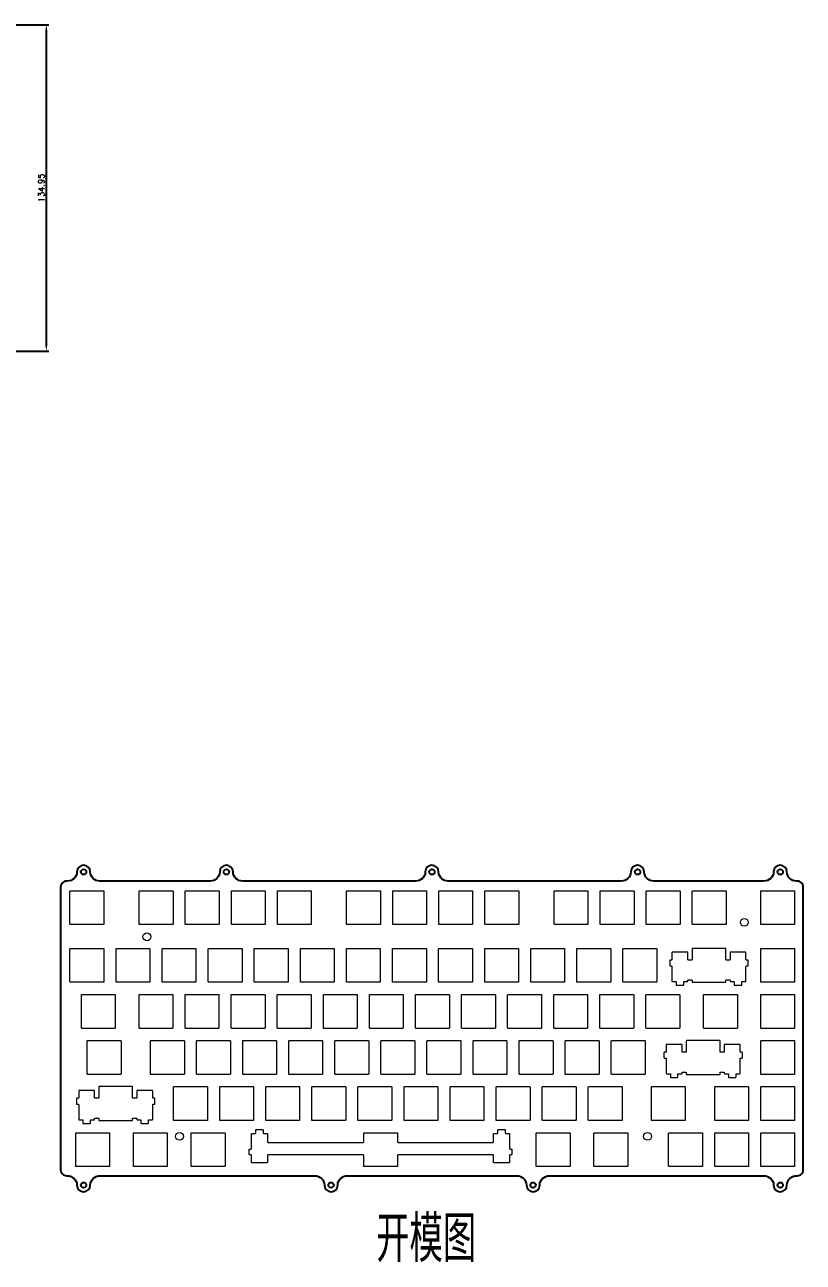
# Model space of a CAD drawing. Header units: inches. Extents: x 504 to 1455, y 166 to 1049.
# Drawn here: x 1133 to 1455, y 538 to 1049 of the extents above; entities that cross this region are included whole.
import ezdxf

# ---------------------------------------------------------------- set-up
doc = ezdxf.new("R2010")
doc.units = ezdxf.units.IN
doc.header["$LTSCALE"] = 10
doc.header["$MEASUREMENT"] = 0
doc.layers.add('dim', color=82, linetype='Continuous', lineweight=9)
doc.layers.add('标注', color=3, linetype='Continuous', lineweight=18)
doc.layers.add('图层1', color=6, linetype='Continuous')
doc.styles.get("Standard").update_dxf_attribs({"font": 'txt', "bigfont": 'gbcbig.shx'})
doc.dimstyles.get("Standard").update_dxf_attribs({"dimtxt": 2.5, "dimasz": 2.5, "dimexe": 1, "dimexo": 1, "dimgap": 0.8, "dimtad": 1, "dimtoh": 1, "dimzin": 0, "dimdsep": 46, "dimtxsty": 'Standard', "dimcen": 2, "dimadec": 0, "dimazin": 0, "dimtfac": 1, "dimtmove": 0, "dimatfit": 3, "dimfxl": 0, "dimtolj": 1, "dimtzin": 0, "dimarcsym": 0})

# ---------------------------------------------------------------- blocks, each defined once
blk = doc.blocks.new('*D51')
at = {"layer": 'Defpoints', "color": 0, "transparency": 16777216}
for p in [(1118.47, 1049.5), (1118.47, 914.55), (1141.72, 914.55)]:
    blk.add_point(p, dxfattribs=at)
at = {"layer": '标注', "color": 0, "lineweight": -2, "transparency": 16777216}
for p, q in [((1119.47, 1049.5), (1142.72, 1049.5)), ((1141.72, 1047), (1141.72, 917.05)), ((1119.47, 914.55), (1142.72, 914.55))]:
    blk.add_line(p, q, dxfattribs=at)
at = {"layer": '标注', "color": 0, "transparency": 16777216}
for points in [[(1141.3, 1047), (1142.13, 1047), (1141.72, 1049.5)], [(1141.3, 917.05), (1142.13, 917.05), (1141.72, 914.55)]]:
    blk.add_solid(points, dxfattribs=at)
at = {"layer": '标注', "color": 0, "transparency": 16777216, "insert": (1139.67, 982.02), "char_height": 2.5, "attachment_point": 5, "rotation": 90}
blk.add_mtext('\\A1;134.95', dxfattribs=at)

msp = doc.modelspace()

# ---------------------------------------------------------------- linework, layer by layer
at = {"layer": '图层1'}
msp.add_lwpolyline([(1266.178, 573.604), (1336.21, 573.604, -0.4077192), (1340.209, 569.693, 0.9780193), (1345.708, 569.693, -0.4077192), (1349.707, 573.604), (1438.395, 573.604, -0.4077192), (1442.394, 569.693, 0.9780193), (1447.893, 569.693, -0.4077192), (1451.892, 573.604), (1452.143, 573.604, 0.4142136), (1454.643, 576.104), (1454.643, 692.904, 0.4142136), (1452.143, 695.404), (1451.891, 695.404, -0.4055604), (1447.892, 699.286, 0.9707966), (1442.395, 699.286, -0.4055604), (1438.396, 695.404), (1392.891, 695.404, -0.4055604), (1388.892, 699.286, 0.9707966), (1383.395, 699.286, -0.4055604), (1379.396, 695.404), (1307.891, 695.404, -0.4055604), (1303.892, 699.286, 0.9707966), (1298.395, 699.286, -0.4055604), (1294.396, 695.404), (1222.891, 695.404, -0.4055604), (1218.892, 699.286, 0.9707966), (1213.395, 699.286, -0.4055604), (1209.396, 695.404), (1163.891, 695.404, -0.4055604), (1159.892, 699.286, 0.9707966), (1154.395, 699.286, -0.4055604), (1150.396, 695.404), (1150.143, 695.404, 0.4142136), (1147.643, 692.904), (1147.643, 576.104, 0.4142136), (1150.143, 573.604), (1150.395, 573.604, -0.4077192), (1154.394, 569.693, 0.9780193), (1159.893, 569.693, -0.4077192), (1163.892, 573.604), (1252.682, 573.604, -0.4077192), (1256.681, 569.693, 0.9780193), (1262.179, 569.693, -0.4077192), (1266.178, 573.604)], format="xyb", dxfattribs=at)
at = {"layer": '图层1', "linetype": 'Continuous', "lineweight": 18}
for points in [[(1151.492, 677.657), (1151.492, 691.257, -0.4142136), (1151.692, 691.457), (1165.292, 691.457, -0.4142136), (1165.492, 691.257), (1165.492, 677.657, -0.4142136), (1165.292, 677.457), (1151.692, 677.457, -0.4142136)], [(1180.104, 677.657), (1180.104, 691.257, -0.4142136), (1180.304, 691.457), (1193.904, 691.457, -0.4142136), (1194.104, 691.257), (1194.104, 677.657, -0.4142136), (1193.904, 677.457), (1180.304, 677.457, -0.4142136)], [(1199.154, 677.657), (1199.154, 691.257, -0.4142136), (1199.354, 691.457), (1212.954, 691.457, -0.4142136), (1213.154, 691.257), (1213.154, 677.657, -0.4142136), (1212.954, 677.457), (1199.354, 677.457, -0.4142136)], [(1218.204, 677.657), (1218.204, 691.257, -0.4142136), (1218.404, 691.457), (1232.004, 691.457, -0.4142136), (1232.204, 691.257), (1232.204, 677.657, -0.4142136), (1232.004, 677.457), (1218.404, 677.457, -0.4142136)], [(1237.254, 677.657), (1237.254, 691.257, -0.4142136), (1237.454, 691.457), (1251.054, 691.457, -0.4142136), (1251.254, 691.257), (1251.254, 677.657, -0.4142136), (1251.054, 677.457), (1237.454, 677.457, -0.4142136)], [(1265.867, 677.657), (1265.867, 691.257, -0.4142136), (1266.067, 691.457), (1279.667, 691.457, -0.4142136), (1279.867, 691.257), (1279.867, 677.657, -0.4142136), (1279.667, 677.457), (1266.067, 677.457, -0.4142136)], [(1284.917, 677.657), (1284.917, 691.257, -0.4142136), (1285.117, 691.457), (1298.717, 691.457, -0.4142136), (1298.917, 691.257), (1298.917, 677.657, -0.4142136), (1298.717, 677.457), (1285.117, 677.457, -0.4142136)], [(1303.967, 677.657), (1303.967, 691.257, -0.4142136), (1304.167, 691.457), (1317.767, 691.457, -0.4142136), (1317.967, 691.257), (1317.967, 677.657, -0.4142136), (1317.767, 677.457), (1304.167, 677.457, -0.4142136)], [(1323.017, 677.657), (1323.017, 691.257, -0.4142136), (1323.217, 691.457), (1336.817, 691.457, -0.4142136), (1337.017, 691.257), (1337.017, 677.657, -0.4142136), (1336.817, 677.457), (1323.217, 677.457, -0.4142136)], [(1351.629, 677.657), (1351.629, 691.257, -0.4142136), (1351.829, 691.457), (1365.429, 691.457, -0.4142136), (1365.629, 691.257), (1365.629, 677.657, -0.4142136), (1365.429, 677.457), (1351.829, 677.457, -0.4142136)], [(1370.679, 677.657), (1370.679, 691.257, -0.4142136), (1370.879, 691.457), (1384.479, 691.457, -0.4142136), (1384.679, 691.257), (1384.679, 677.657, -0.4142136), (1384.479, 677.457), (1370.879, 677.457, -0.4142136)], [(1389.729, 677.657), (1389.729, 691.257, -0.4142136), (1389.929, 691.457), (1403.529, 691.457, -0.4142136), (1403.729, 691.257), (1403.729, 677.657, -0.4142136), (1403.529, 677.457), (1389.929, 677.457, -0.4142136)], [(1408.779, 677.657), (1408.779, 691.257, -0.4142136), (1408.979, 691.457), (1422.579, 691.457, -0.4142136), (1422.779, 691.257), (1422.779, 677.657, -0.4142136), (1422.579, 677.457), (1408.979, 677.457, -0.4142136)], [(1437.092, 677.657), (1437.092, 691.257, -0.4142136), (1437.292, 691.457), (1450.892, 691.457, -0.4142136), (1451.092, 691.257), (1451.092, 677.657, -0.4142136), (1450.892, 677.457), (1437.292, 677.457, -0.4142136)], [(1151.492, 653.807), (1151.492, 667.407, -0.4142136), (1151.692, 667.607), (1165.292, 667.607, -0.4142136), (1165.492, 667.407), (1165.492, 653.807, -0.4142136), (1165.292, 653.607), (1151.692, 653.607, -0.4142136)], [(1170.542, 653.807), (1170.542, 667.407, -0.4142136), (1170.742, 667.607), (1184.342, 667.607, -0.4142136), (1184.542, 667.407), (1184.542, 653.807, -0.4142136), (1184.342, 653.607), (1170.742, 653.607, -0.4142136)], [(1189.592, 653.807), (1189.592, 667.407, -0.4142136), (1189.792, 667.607), (1203.392, 667.607, -0.4142136), (1203.592, 667.407), (1203.592, 653.807, -0.4142136), (1203.392, 653.607), (1189.792, 653.607, -0.4142136)], [(1208.642, 653.807), (1208.642, 667.407, -0.4142136), (1208.842, 667.607), (1222.442, 667.607, -0.4142136), (1222.642, 667.407), (1222.642, 653.807, -0.4142136), (1222.442, 653.607), (1208.842, 653.607, -0.4142136)], [(1227.692, 653.807), (1227.692, 667.407, -0.4142136), (1227.892, 667.607), (1241.492, 667.607, -0.4142136), (1241.692, 667.407), (1241.692, 653.807, -0.4142136), (1241.492, 653.607), (1227.892, 653.607, -0.4142136)], [(1246.742, 653.807), (1246.742, 667.407, -0.4142136), (1246.942, 667.607), (1260.542, 667.607, -0.4142136), (1260.742, 667.407), (1260.742, 653.807, -0.4142136), (1260.542, 653.607), (1246.942, 653.607, -0.4142136)], [(1265.792, 653.807), (1265.792, 667.407, -0.4142136), (1265.992, 667.607), (1279.592, 667.607, -0.4142136), (1279.792, 667.407), (1279.792, 653.807, -0.4142136), (1279.592, 653.607), (1265.992, 653.607, -0.4142136)], [(1284.842, 653.807), (1284.842, 667.407, -0.4142136), (1285.042, 667.607), (1298.642, 667.607, -0.4142136), (1298.842, 667.407), (1298.842, 653.807, -0.4142136), (1298.642, 653.607), (1285.042, 653.607, -0.4142136)], [(1303.892, 653.807), (1303.892, 667.407, -0.4142136), (1304.092, 667.607), (1317.692, 667.607, -0.4142136), (1317.892, 667.407), (1317.892, 653.807, -0.4142136), (1317.692, 653.607), (1304.092, 653.607, -0.4142136)], [(1322.942, 653.807), (1322.942, 667.407, -0.4142136), (1323.142, 667.607), (1336.742, 667.607, -0.4142136), (1336.942, 667.407), (1336.942, 653.807, -0.4142136), (1336.742, 653.607), (1323.142, 653.607, -0.4142136)], [(1341.992, 653.807), (1341.992, 667.407, -0.4142136), (1342.192, 667.607), (1355.792, 667.607, -0.4142136), (1355.992, 667.407), (1355.992, 653.807, -0.4142136), (1355.792, 653.607), (1342.192, 653.607, -0.4142136)], [(1361.042, 653.807), (1361.042, 667.407, -0.4142136), (1361.242, 667.607), (1374.842, 667.607, -0.4142136), (1375.042, 667.407), (1375.042, 653.807, -0.4142136), (1374.842, 653.607), (1361.242, 653.607, -0.4142136)], [(1380.092, 653.807), (1380.092, 667.407, -0.4142136), (1380.292, 667.607), (1393.892, 667.607, -0.4142136), (1394.092, 667.407), (1394.092, 653.807, -0.4142136), (1393.892, 653.607), (1380.292, 653.607, -0.4142136)], [(1408.467, 654.582, -0.4142136), (1408.667, 654.382), (1408.667, 653.807, 0.4142136), (1408.867, 653.607), (1422.467, 653.607, 0.4142136), (1422.667, 653.807), (1422.667, 654.382, -0.4142136), (1422.867, 654.582), (1424.167, 654.582, -0.4142136), (1424.367, 654.382), (1424.367, 654.107, 0.4142136), (1424.567, 653.907), (1425.914, 653.907, -0.4142136), (1426.114, 653.707), (1426.114, 652.542, 0.4142136), (1426.314, 652.342), (1429.02, 652.342, 0.4142136), (1429.22, 652.542), (1429.22, 653.707, -0.4142136), (1429.42, 653.907), (1430.767, 653.907, 0.4142136), (1430.967, 654.107), (1430.967, 660.142, -0.4142136), (1431.167, 660.342), (1431.692, 660.342, 0.4142136), (1431.892, 660.542), (1431.892, 662.592, 0.4142136), (1431.692, 662.792), (1431.167, 662.792, -0.4142136), (1430.967, 662.992), (1430.967, 665.842, 0.4142136), (1430.767, 666.042), (1424.567, 666.042, 0.4142136), (1424.367, 665.842), (1424.367, 662.992, -0.4142136), (1424.167, 662.792), (1422.867, 662.792, -0.4142136), (1422.667, 662.992), (1422.667, 667.407, 0.4142136), (1422.467, 667.607), (1408.867, 667.607, 0.4142136), (1408.667, 667.407), (1408.667, 662.992, -0.4142136), (1408.467, 662.792), (1407.167, 662.792, -0.4142136), (1406.967, 662.992), (1406.967, 665.842, 0.4142136), (1406.767, 666.042), (1400.567, 666.042, 0.4142136), (1400.367, 665.842), (1400.367, 662.992, -0.4142136), (1400.167, 662.792), (1399.642, 662.792, 0.4142136), (1399.442, 662.592), (1399.442, 660.542, 0.4142136), (1399.642, 660.342), (1400.167, 660.342, -0.4142136), (1400.367, 660.142), (1400.367, 654.107, 0.4142136), (1400.567, 653.907), (1401.914, 653.907, -0.4142136), (1402.114, 653.707), (1402.114, 652.542, 0.4142136), (1402.314, 652.342), (1405.02, 652.342, 0.4142136), (1405.22, 652.542), (1405.22, 653.707, -0.4142136), (1405.42, 653.907), (1406.767, 653.907, 0.4142136), (1406.967, 654.107), (1406.967, 654.382, -0.4142136), (1407.167, 654.582)], [(1437.092, 653.807), (1437.092, 667.407, -0.4142136), (1437.292, 667.607), (1450.892, 667.607, -0.4142136), (1451.092, 667.407), (1451.092, 653.807, -0.4142136), (1450.892, 653.607), (1437.292, 653.607, -0.4142136)], [(1156.242, 634.757), (1156.242, 648.357, -0.4142136), (1156.442, 648.557), (1170.042, 648.557, -0.4142136), (1170.242, 648.357), (1170.242, 634.757, -0.4142136), (1170.042, 634.557), (1156.442, 634.557, -0.4142136)], [(1180.042, 634.757), (1180.042, 648.357, -0.4142136), (1180.242, 648.557), (1193.842, 648.557, -0.4142136), (1194.042, 648.357), (1194.042, 634.757, -0.4142136), (1193.842, 634.557), (1180.242, 634.557, -0.4142136)], [(1199.092, 634.757), (1199.092, 648.357, -0.4142136), (1199.292, 648.557), (1212.892, 648.557, -0.4142136), (1213.092, 648.357), (1213.092, 634.757, -0.4142136), (1212.892, 634.557), (1199.292, 634.557, -0.4142136)], [(1218.142, 634.757), (1218.142, 648.357, -0.4142136), (1218.342, 648.557), (1231.942, 648.557, -0.4142136), (1232.142, 648.357), (1232.142, 634.757, -0.4142136), (1231.942, 634.557), (1218.342, 634.557, -0.4142136)], [(1237.192, 634.757), (1237.192, 648.357, -0.4142136), (1237.392, 648.557), (1250.992, 648.557, -0.4142136), (1251.192, 648.357), (1251.192, 634.757, -0.4142136), (1250.992, 634.557), (1237.392, 634.557, -0.4142136)], [(1256.242, 634.757), (1256.242, 648.357, -0.4142136), (1256.442, 648.557), (1270.042, 648.557, -0.4142136), (1270.242, 648.357), (1270.242, 634.757, -0.4142136), (1270.042, 634.557), (1256.442, 634.557, -0.4142136)], [(1275.292, 634.757), (1275.292, 648.357, -0.4142136), (1275.492, 648.557), (1289.092, 648.557, -0.4142136), (1289.292, 648.357), (1289.292, 634.757, -0.4142136), (1289.092, 634.557), (1275.492, 634.557, -0.4142136)], [(1294.342, 634.757), (1294.342, 648.357, -0.4142136), (1294.542, 648.557), (1308.142, 648.557, -0.4142136), (1308.342, 648.357), (1308.342, 634.757, -0.4142136), (1308.142, 634.557), (1294.542, 634.557, -0.4142136)], [(1313.392, 634.757), (1313.392, 648.357, -0.4142136), (1313.592, 648.557), (1327.192, 648.557, -0.4142136), (1327.392, 648.357), (1327.392, 634.757, -0.4142136), (1327.192, 634.557), (1313.592, 634.557, -0.4142136)], [(1332.442, 634.757), (1332.442, 648.357, -0.4142136), (1332.642, 648.557), (1346.242, 648.557, -0.4142136), (1346.442, 648.357), (1346.442, 634.757, -0.4142136), (1346.242, 634.557), (1332.642, 634.557, -0.4142136)], [(1351.492, 634.757), (1351.492, 648.357, -0.4142136), (1351.692, 648.557), (1365.292, 648.557, -0.4142136), (1365.492, 648.357), (1365.492, 634.757, -0.4142136), (1365.292, 634.557), (1351.692, 634.557, -0.4142136)], [(1370.542, 634.757), (1370.542, 648.357, -0.4142136), (1370.742, 648.557), (1384.342, 648.557, -0.4142136), (1384.542, 648.357), (1384.542, 634.757, -0.4142136), (1384.342, 634.557), (1370.742, 634.557, -0.4142136)], [(1389.592, 634.757), (1389.592, 648.357, -0.4142136), (1389.792, 648.557), (1403.392, 648.557, -0.4142136), (1403.592, 648.357), (1403.592, 634.757, -0.4142136), (1403.392, 634.557), (1389.792, 634.557, -0.4142136)], [(1413.417, 634.757), (1413.417, 648.357, -0.4142136), (1413.617, 648.557), (1427.217, 648.557, -0.4142136), (1427.417, 648.357), (1427.417, 634.757, -0.4142136), (1427.217, 634.557), (1413.617, 634.557, -0.4142136)], [(1437.092, 634.757), (1437.092, 648.357, -0.4142136), (1437.292, 648.557), (1450.892, 648.557, -0.4142136), (1451.092, 648.357), (1451.092, 634.757, -0.4142136), (1450.892, 634.557), (1437.292, 634.557, -0.4142136)], [(1158.592, 615.707), (1158.592, 629.307, -0.4142136), (1158.792, 629.507), (1172.392, 629.507, -0.4142136), (1172.592, 629.307), (1172.592, 615.707, -0.4142136), (1172.392, 615.507), (1158.792, 615.507, -0.4142136)], [(1184.792, 615.707), (1184.792, 629.307, -0.4142136), (1184.992, 629.507), (1198.592, 629.507, -0.4142136), (1198.792, 629.307), (1198.792, 615.707, -0.4142136), (1198.592, 615.507), (1184.992, 615.507, -0.4142136)], [(1203.842, 615.707), (1203.842, 629.307, -0.4142136), (1204.042, 629.507), (1217.642, 629.507, -0.4142136), (1217.842, 629.307), (1217.842, 615.707, -0.4142136), (1217.642, 615.507), (1204.042, 615.507, -0.4142136)], [(1222.892, 615.707), (1222.892, 629.307, -0.4142136), (1223.092, 629.507), (1236.692, 629.507, -0.4142136), (1236.892, 629.307), (1236.892, 615.707, -0.4142136), (1236.692, 615.507), (1223.092, 615.507, -0.4142136)], [(1241.942, 615.707), (1241.942, 629.307, -0.4142136), (1242.142, 629.507), (1255.742, 629.507, -0.4142136), (1255.942, 629.307), (1255.942, 615.707, -0.4142136), (1255.742, 615.507), (1242.142, 615.507, -0.4142136)], [(1260.992, 615.707), (1260.992, 629.307, -0.4142136), (1261.192, 629.507), (1274.792, 629.507, -0.4142136), (1274.992, 629.307), (1274.992, 615.707, -0.4142136), (1274.792, 615.507), (1261.192, 615.507, -0.4142136)], [(1280.042, 615.707), (1280.042, 629.307, -0.4142136), (1280.242, 629.507), (1293.842, 629.507, -0.4142136), (1294.042, 629.307), (1294.042, 615.707, -0.4142136), (1293.842, 615.507), (1280.242, 615.507, -0.4142136)], [(1299.092, 615.707), (1299.092, 629.307, -0.4142136), (1299.292, 629.507), (1312.892, 629.507, -0.4142136), (1313.092, 629.307), (1313.092, 615.707, -0.4142136), (1312.892, 615.507), (1299.292, 615.507, -0.4142136)], [(1318.142, 615.707), (1318.142, 629.307, -0.4142136), (1318.342, 629.507), (1331.942, 629.507, -0.4142136), (1332.142, 629.307), (1332.142, 615.707, -0.4142136), (1331.942, 615.507), (1318.342, 615.507, -0.4142136)], [(1337.192, 615.707), (1337.192, 629.307, -0.4142136), (1337.392, 629.507), (1350.992, 629.507, -0.4142136), (1351.192, 629.307), (1351.192, 615.707, -0.4142136), (1350.992, 615.507), (1337.392, 615.507, -0.4142136)], [(1356.242, 615.707), (1356.242, 629.307, -0.4142136), (1356.442, 629.507), (1370.042, 629.507, -0.4142136), (1370.242, 629.307), (1370.242, 615.707, -0.4142136), (1370.042, 615.507), (1356.442, 615.507, -0.4142136)], [(1375.292, 615.707), (1375.292, 629.307, -0.4142136), (1375.492, 629.507), (1389.092, 629.507, -0.4142136), (1389.292, 629.307), (1389.292, 615.707, -0.4142136), (1389.092, 615.507), (1375.492, 615.507, -0.4142136)], [(1406.092, 616.482, -0.4142136), (1406.292, 616.282), (1406.292, 615.707, 0.4142136), (1406.492, 615.507), (1420.092, 615.507, 0.4142136), (1420.292, 615.707), (1420.292, 616.282, -0.4142136), (1420.492, 616.482), (1421.792, 616.482, -0.4142136), (1421.992, 616.282), (1421.992, 616.007, 0.4142136), (1422.192, 615.807), (1423.539, 615.807, -0.4142136), (1423.739, 615.607), (1423.739, 614.442, 0.4142136), (1423.939, 614.242), (1426.645, 614.242, 0.4142136), (1426.845, 614.442), (1426.845, 615.607, -0.4142136), (1427.045, 615.807), (1428.392, 615.807, 0.4142136), (1428.592, 616.007), (1428.592, 622.042, -0.4142136), (1428.792, 622.242), (1429.317, 622.242, 0.4142136), (1429.517, 622.442), (1429.517, 624.492, 0.4142136), (1429.317, 624.692), (1428.792, 624.692, -0.4142136), (1428.592, 624.892), (1428.592, 627.742, 0.4142136), (1428.392, 627.942), (1422.192, 627.942, 0.4142136), (1421.992, 627.742), (1421.992, 624.892, -0.4142136), (1421.792, 624.692), (1420.492, 624.692, -0.4142136), (1420.292, 624.892), (1420.292, 629.307, 0.4142136), (1420.092, 629.507), (1406.492, 629.507, 0.4142136), (1406.292, 629.307), (1406.292, 624.892, -0.4142136), (1406.092, 624.692), (1404.792, 624.692, -0.4142136), (1404.592, 624.892), (1404.592, 627.742, 0.4142136), (1404.392, 627.942), (1398.192, 627.942, 0.4142136), (1397.992, 627.742), (1397.992, 624.892, -0.4142136), (1397.792, 624.692), (1397.267, 624.692, 0.4142136), (1397.067, 624.492), (1397.067, 622.442, 0.4142136), (1397.267, 622.242), (1397.792, 622.242, -0.4142136), (1397.992, 622.042), (1397.992, 616.007, 0.4142136), (1398.192, 615.807), (1399.539, 615.807, -0.4142136), (1399.739, 615.607), (1399.739, 614.442, 0.4142136), (1399.939, 614.242), (1402.645, 614.242, 0.4142136), (1402.845, 614.442), (1402.845, 615.607, -0.4142136), (1403.045, 615.807), (1404.392, 615.807, 0.4142136), (1404.592, 616.007), (1404.592, 616.282, -0.4142136), (1404.792, 616.482)], [(1437.092, 615.707), (1437.092, 629.307, -0.4142136), (1437.292, 629.507), (1450.892, 629.507, -0.4142136), (1451.092, 629.307), (1451.092, 615.707, -0.4142136), (1450.892, 615.507), (1437.292, 615.507, -0.4142136)], [(1163.192, 597.432, -0.4142136), (1163.392, 597.232), (1163.392, 596.657, 0.4142136), (1163.592, 596.457), (1177.192, 596.457, 0.4142136), (1177.392, 596.657), (1177.392, 597.232, -0.4142136), (1177.592, 597.432), (1178.892, 597.432, -0.4142136), (1179.092, 597.232), (1179.092, 596.957, 0.4142136), (1179.292, 596.757), (1180.639, 596.757, -0.4142136), (1180.839, 596.557), (1180.839, 595.392, 0.4142136), (1181.039, 595.192), (1183.745, 595.192, 0.4142136), (1183.945, 595.392), (1183.945, 596.557, -0.4142136), (1184.145, 596.757), (1185.492, 596.757, 0.4142136), (1185.692, 596.957), (1185.692, 602.992, -0.4142136), (1185.892, 603.192), (1186.417, 603.192, 0.4142136), (1186.617, 603.392), (1186.617, 605.442, 0.4142136), (1186.417, 605.642), (1185.892, 605.642, -0.4142136), (1185.692, 605.842), (1185.692, 608.692, 0.4142136), (1185.492, 608.892), (1179.292, 608.892, 0.4142136), (1179.092, 608.692), (1179.092, 605.842, -0.4142136), (1178.892, 605.642), (1177.592, 605.642, -0.4142136), (1177.392, 605.842), (1177.392, 610.257, 0.4142136), (1177.192, 610.457), (1163.592, 610.457, 0.4142136), (1163.392, 610.257), (1163.392, 605.842, -0.4142136), (1163.192, 605.642), (1161.892, 605.642, -0.4142136), (1161.692, 605.842), (1161.692, 608.692, 0.4142136), (1161.492, 608.892), (1155.292, 608.892, 0.4142136), (1155.092, 608.692), (1155.092, 605.842, -0.4142136), (1154.892, 605.642), (1154.367, 605.642, 0.4142136), (1154.167, 605.442), (1154.167, 603.392, 0.4142136), (1154.367, 603.192), (1154.892, 603.192, -0.4142136), (1155.092, 602.992), (1155.092, 596.957, 0.4142136), (1155.292, 596.757), (1156.639, 596.757, -0.4142136), (1156.839, 596.557), (1156.839, 595.392, 0.4142136), (1157.039, 595.192), (1159.745, 595.192, 0.4142136), (1159.945, 595.392), (1159.945, 596.557, -0.4142136), (1160.145, 596.757), (1161.492, 596.757, 0.4142136), (1161.692, 596.957), (1161.692, 597.232, -0.4142136), (1161.892, 597.432)], [(1194.342, 596.657), (1194.342, 610.257, -0.4142136), (1194.542, 610.457), (1208.142, 610.457, -0.4142136), (1208.342, 610.257), (1208.342, 596.657, -0.4142136), (1208.142, 596.457), (1194.542, 596.457, -0.4142136)], [(1213.392, 596.657), (1213.392, 610.257, -0.4142136), (1213.592, 610.457), (1227.192, 610.457, -0.4142136), (1227.392, 610.257), (1227.392, 596.657, -0.4142136), (1227.192, 596.457), (1213.592, 596.457, -0.4142136)], [(1232.442, 596.657), (1232.442, 610.257, -0.4142136), (1232.642, 610.457), (1246.242, 610.457, -0.4142136), (1246.442, 610.257), (1246.442, 596.657, -0.4142136), (1246.242, 596.457), (1232.642, 596.457, -0.4142136)], [(1251.492, 596.657), (1251.492, 610.257, -0.4142136), (1251.692, 610.457), (1265.292, 610.457, -0.4142136), (1265.492, 610.257), (1265.492, 596.657, -0.4142136), (1265.292, 596.457), (1251.692, 596.457, -0.4142136)], [(1270.542, 596.657), (1270.542, 610.257, -0.4142136), (1270.742, 610.457), (1284.342, 610.457, -0.4142136), (1284.542, 610.257), (1284.542, 596.657, -0.4142136), (1284.342, 596.457), (1270.742, 596.457, -0.4142136)], [(1289.592, 596.657), (1289.592, 610.257, -0.4142136), (1289.792, 610.457), (1303.392, 610.457, -0.4142136), (1303.592, 610.257), (1303.592, 596.657, -0.4142136), (1303.392, 596.457), (1289.792, 596.457, -0.4142136)], [(1308.642, 596.657), (1308.642, 610.257, -0.4142136), (1308.842, 610.457), (1322.442, 610.457, -0.4142136), (1322.642, 610.257), (1322.642, 596.657, -0.4142136), (1322.442, 596.457), (1308.842, 596.457, -0.4142136)], [(1327.692, 596.657), (1327.692, 610.257, -0.4142136), (1327.892, 610.457), (1341.492, 610.457, -0.4142136), (1341.692, 610.257), (1341.692, 596.657, -0.4142136), (1341.492, 596.457), (1327.892, 596.457, -0.4142136)], [(1346.742, 596.657), (1346.742, 610.257, -0.4142136), (1346.942, 610.457), (1360.542, 610.457, -0.4142136), (1360.742, 610.257), (1360.742, 596.657, -0.4142136), (1360.542, 596.457), (1346.942, 596.457, -0.4142136)], [(1365.792, 596.657), (1365.792, 610.257, -0.4142136), (1365.992, 610.457), (1379.592, 610.457, -0.4142136), (1379.792, 610.257), (1379.792, 596.657, -0.4142136), (1379.592, 596.457), (1365.992, 596.457, -0.4142136)], [(1391.842, 596.657), (1391.842, 610.257, -0.4142136), (1392.042, 610.457), (1405.642, 610.457, -0.4142136), (1405.842, 610.257), (1405.842, 596.657, -0.4142136), (1405.642, 596.457), (1392.042, 596.457, -0.4142136)], [(1418.042, 596.657), (1418.042, 610.257, -0.4142136), (1418.242, 610.457), (1431.842, 610.457, -0.4142136), (1432.042, 610.257), (1432.042, 596.657, -0.4142136), (1431.842, 596.457), (1418.242, 596.457, -0.4142136)], [(1437.092, 596.657), (1437.092, 610.257, -0.4142136), (1437.292, 610.457), (1450.892, 610.457, -0.4142136), (1451.092, 610.257), (1451.092, 596.657, -0.4142136), (1450.892, 596.457), (1437.292, 596.457, -0.4142136)], [(1153.892, 577.607), (1153.892, 591.207, -0.4142136), (1154.092, 591.407), (1167.692, 591.407, -0.4142136), (1167.892, 591.207), (1167.892, 577.607, -0.4142136), (1167.692, 577.407), (1154.092, 577.407, -0.4142136)], [(1177.742, 577.607), (1177.742, 591.207, -0.4142136), (1177.942, 591.407), (1191.542, 591.407, -0.4142136), (1191.742, 591.207), (1191.742, 577.607, -0.4142136), (1191.542, 577.407), (1177.942, 577.407, -0.4142136)], [(1201.592, 577.607), (1201.592, 591.207, -0.4142136), (1201.792, 591.407), (1215.392, 591.407, -0.4142136), (1215.592, 591.207), (1215.592, 577.607, -0.4142136), (1215.392, 577.407), (1201.792, 577.407, -0.4142136)], [(1233.122, 582.014), (1233.122, 579.164, -0.4142136), (1232.922, 578.964), (1226.722, 578.964, -0.4142136), (1226.522, 579.164), (1226.522, 582.014, 0.4142136), (1226.322, 582.214), (1225.797, 582.214, -0.4142136), (1225.597, 582.414), (1225.597, 584.464, -0.4142136), (1225.797, 584.664), (1226.322, 584.664, 0.4142136), (1226.522, 584.864), (1226.522, 590.899, -0.4142136), (1226.722, 591.099), (1228.068, 591.099, 0.4142136), (1228.268, 591.299), (1228.268, 592.465, -0.4142136), (1228.468, 592.665), (1231.174, 592.665, -0.4142136), (1231.374, 592.465), (1231.374, 591.299, 0.4142136), (1231.574, 591.099), (1232.922, 591.099, -0.4142136), (1233.122, 590.899), (1233.122, 587.614, 0.4142136), (1233.322, 587.414), (1272.717, 587.414, 0.4142136), (1272.917, 587.614), (1272.917, 591.207, -0.4142136), (1273.117, 591.407), (1286.717, 591.407, -0.4142136), (1286.917, 591.207), (1286.917, 587.614, 0.4142136), (1287.117, 587.414), (1326.422, 587.414, 0.4142136), (1326.622, 587.614), (1326.622, 590.899, -0.4142136), (1326.822, 591.099), (1328.168, 591.099, 0.4142136), (1328.368, 591.299), (1328.368, 592.465, -0.4142136), (1328.568, 592.665), (1331.274, 592.665, -0.4142136), (1331.474, 592.465), (1331.474, 591.299, 0.4142136), (1331.674, 591.099), (1333.022, 591.099, -0.4142136), (1333.222, 590.899), (1333.222, 584.864, 0.4142136), (1333.422, 584.664), (1333.947, 584.664, -0.4142136), (1334.147, 584.464), (1334.147, 582.414, -0.4142136), (1333.947, 582.214), (1333.422, 582.214, 0.4142136), (1333.222, 582.014), (1333.222, 579.164, -0.4142136), (1333.022, 578.964), (1326.822, 578.964, -0.4142136), (1326.622, 579.164), (1326.622, 582.014, 0.4142136), (1326.422, 582.214), (1287.117, 582.214, 0.4142136), (1286.917, 582.014), (1286.917, 577.607, -0.4142136), (1286.717, 577.407), (1273.117, 577.407, -0.4142136), (1272.917, 577.607), (1272.917, 582.014, 0.4142136), (1272.717, 582.214), (1233.322, 582.214, 0.4142136)], [(1344.242, 577.607), (1344.242, 591.207, -0.4142136), (1344.442, 591.407), (1358.042, 591.407, -0.4142136), (1358.242, 591.207), (1358.242, 577.607, -0.4142136), (1358.042, 577.407), (1344.442, 577.407, -0.4142136)], [(1368.092, 577.607), (1368.092, 591.207, -0.4142136), (1368.292, 591.407), (1381.892, 591.407, -0.4142136), (1382.092, 591.207), (1382.092, 577.607, -0.4142136), (1381.892, 577.407), (1368.292, 577.407, -0.4142136)], [(1398.992, 577.607), (1398.992, 591.207, -0.4142136), (1399.192, 591.407), (1412.792, 591.407, -0.4142136), (1412.992, 591.207), (1412.992, 577.607, -0.4142136), (1412.792, 577.407), (1399.192, 577.407, -0.4142136)], [(1418.042, 577.607), (1418.042, 591.207, -0.4142136), (1418.242, 591.407), (1431.842, 591.407, -0.4142136), (1432.042, 591.207), (1432.042, 577.607, -0.4142136), (1431.842, 577.407), (1418.242, 577.407, -0.4142136)], [(1437.092, 577.607), (1437.092, 591.207, -0.4142136), (1437.292, 591.407), (1450.892, 591.407, -0.4142136), (1451.092, 591.207), (1451.092, 577.607, -0.4142136), (1450.892, 577.407), (1437.292, 577.407, -0.4142136)]]:
    msp.add_lwpolyline(points, format="xyb", close=True, dxfattribs=at)
at = {"layer": '图层1'}
for centre in [(1157.143, 699.204), (1216.143, 699.204), (1301.143, 699.204), (1386.143, 699.204), (1445.143, 699.204), (1157.143, 569.754), (1259.43, 569.754), (1342.958, 569.754), (1445.143, 569.754)]:
    msp.add_circle(centre, 1.1, dxfattribs=at)
at = {"layer": '图层1', "lineweight": 18}
for centre in [(1430.292, 678.403), (1183.292, 672.403), (1196.792, 589.903), (1390.292, 589.903)]:
    msp.add_circle(centre, 1.625, dxfattribs=at)

# ---------------------------------------------------------------- texts
at = {"layer": 'dim'}
msp.add_text('开模图', height=19.1435, dxfattribs=at).set_placement((1278.059, 537.937))

# ---------------------------------------------------------------- dimensions: what is measured, and where the dimension line sits
at = {"layer": '标注'}
dim = msp.add_linear_dim(base=(1141.716, 914.546), p1=(1118.473, 1049.496), p2=(1118.473, 914.546), angle=90, dimstyle='Standard', dxfattribs=at)
dim.commit()
dim.dimension.update_dxf_attribs({"geometry": '*D51', "text_midpoint": (1139.666, 982.021)})

doc.saveas('drawing.dxf')
